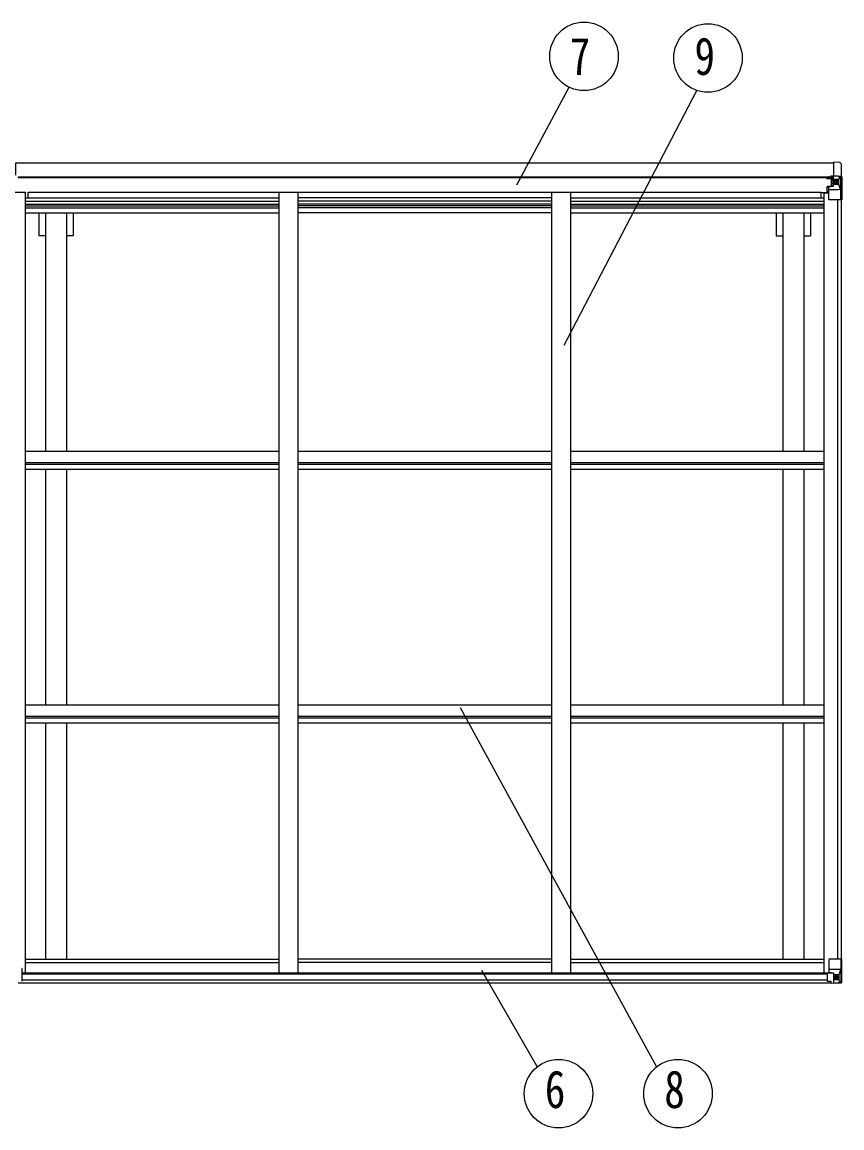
# Model space of a CAD drawing. Units: millimetres, scale not verified. Extents: x -14718 to 14718, y -10395 to 10395.
# Drawn here: x -3793 to -1639, y 302 to 3208 of the extents above; entities that cross this region are included whole.
import ezdxf
from ezdxf.enums import TextEntityAlignment as Align

# ---------------------------------------------------------------- set-up
doc = ezdxf.new("R2010")
doc.units = ezdxf.units.MM
doc.header["$LTSCALE"] = 40
for name, color, linetype in [('0-4_YKK_13', 4, 'Continuous'), ('0-5_YKK_A1', 4, 'Continuous'), ('0-6_YKK_D', 6, 'Continuous')]:
    doc.layers.add(name, color=color, linetype=linetype)
doc.styles.add('ＭＳ ゴシック', font='')
doc.styles.get('ＭＳ ゴシック').set_extended_font_data('MS Gothic')

msp = doc.modelspace()

# ---------------------------------------------------------------- linework, layer by layer
at = {"layer": '0-4_YKK_13'}
for p, q in [((-1640.38, 2803), (-1640.38, 2833.9)), ((-1679.07, 2798.97), (-1679.07, 2799.89)), ((-1678.07, 2798.97), (-1679.07, 2798.97)), ((-1679.07, 2798.97), (-1679.07, 2797.4)), ((-1679.07, 2797.28), (-1679.07, 2797.4)), ((-1678.07, 2799.89), (-1678.07, 2798.97)), ((-1673.07, 2798.97), (-1678.07, 2798.97)), ((-1672.87, 2802.47), (-1674.56, 2802.03)), ((-1673.07, 2797.36), (-1673.07, 2798.97)), ((-1673.07, 2797.36), (-1663.07, 2797.27)), ((-1672.87, 2802.47), (-1672.57, 2802.47)), ((-1672.57, 2802.47), (-1672.57, 2802.03)), ((-1671.07, 2799.23), (-1663.07, 2799.23)), ((-1671.07, 2799.2), (-1663.07, 2799.2)), ((-1667.57, 2804.66), (-1661.07, 2804.27)), ((-1667.57, 2803.78), (-1667.57, 2804.66)), ((-1661.07, 2803.38), (-1667.57, 2803.78)), ((-1667.57, 2803.26), (-1667.57, 2803.78)), ((-1667.57, 2803.26), (-1667.57, 2802.85)), ((-1667.57, 2802.85), (-1662.57, 2802.77)), ((-1667.57, 2802.85), (-1667.57, 2802.03)), ((-1666.57, 2777.16), (-1666.57, 2797.13)), ((-1662.68, 2796.9), (-1666.57, 2796.9)), ((-1666.57, 2793.27), (-1662.57, 2793.27)), ((-1663.07, 2799.23), (-1663.07, 2797.27)), ((-1663.07, 2798.2), (-1662.57, 2798.2)), ((-1663.07, 2797.11), (-1663.07, 2797.27)), ((-1663.07, 2797.27), (-1663.07, 2797.27)), ((-1662.57, 2798.56), (-1661.07, 2798.56)), ((-1662.57, 2795.02), (-1661.07, 2795.02)), ((-1661.07, 2778.17), (-1661.07, 2804.27)), ((-1661.07, 2804.15), (-1649.07, 2803.37)), ((-1660.07, 2795.02), (-1661.07, 2795.02)), ((-1649.07, 2795.02), (-1661.07, 2795.02)), ((-1646.74, 2794.97), (-1649.07, 2795.03)), ((-1648.98, 2803.36), (-1641.06, 2802.89)), ((-1646.74, 2781.5), (-1646.74, 2794.97)), ((-1645.89, 2798.48), (-1643.15, 2802.14)), ((-1641.92, 2801.92), (-1641.92, 2801.85)), ((-1641.92, 2741.27), (-1641.92, 2801.85)), ((-1640.01, 2802.98), (-1640.01, 2802.98)), ((-1640.01, 2802.93), (-1640.01, 2802.97)), ((-1639.07, 2801.98), (-1639.07, 2801.94)), ((-1677.57, 2776.14), (-1676.57, 2776.14)), ((-1677.57, 2759.92), (-1677.57, 2776.14)), ((-1676.57, 2774.41), (-1677.57, 2774.42)), ((-1677.57, 2764.27), (-1673.07, 2764.27)), ((-1672.53, 2776.18), (-1676.57, 2776.14)), ((-1673.07, 2742.27), (-1673.07, 2775.36)), ((-1649.07, 2767.93), (-1673.07, 2767.93)), ((-1661.9, 2777.91), (-1672.25, 2776.26)), ((-1672.25, 2775.62), (-1661.9, 2777.28)), ((-1672.25, 2776.26), (-1672.25, 2775.62)), ((-1666.57, 2785.06), (-1662.57, 2785.06)), ((-1662.57, 2781.47), (-1661.07, 2781.47)), ((-1661.9, 2777.28), (-1661.9, 2777.91)), ((-1649.07, 2781.47), (-1661.07, 2781.47)), ((-1654.55, 2787.83), (-1654.55, 2786.87)), ((-1649.07, 2781.47), (-1646.74, 2781.5)), ((-1649.07, 2781.47), (-1649.07, 2781.47)), ((-1642.46, 2768.15), (-1649.07, 2767.93)), ((-1642.46, 2768.15), (-1646.61, 2780.23)), ((-1693.58, 2760.93), (-1673.08, 2760.93)), ((-1641.92, 2741.27), (-1672.07, 2741.27)), ((-1673.08, 744.29), (-1673.08, 711.19)), ((-1639.08, 745.29), (-1672.08, 745.29)), ((-1641.92, 745.29), (-1641.92, 684.7)), ((-1639.08, 684.58), (-1639.08, 745.29)), ((-3792.58, 687.69), (-3792.58, 720.01)), ((-1677.58, 708.13), (-1677.58, 687.98)), ((-1667.58, 709.08), (-1676.58, 709.04)), ((-1649.08, 718.62), (-1673.08, 718.62)), ((-1672.25, 710.93), (-1661.9, 709.28)), ((-1672.25, 710.3), (-1672.25, 710.93)), ((-1664.6, 709.08), (-1672.25, 710.3)), ((-1661.08, 709.08), (-1667.58, 709.08)), ((-1661.9, 709.28), (-1661.9, 709.08)), ((-1661.08, 709.08), (-1661.08, 682.29)), ((-1661.08, 705.09), (-1649.08, 705.09)), ((-1653.6, 698.73), (-1653.6, 699.69)), ((-1642.46, 718.41), (-1649.08, 718.62)), ((-1649.08, 705.09), (-1649.08, 705.09)), ((-1649.08, 705.09), (-1646.74, 705.06)), ((-1646.74, 705.06), (-1646.74, 691.59)), ((-1642.46, 718.41), (-1646.61, 706.32)), ((-3792.58, 687.69), (-3792.58, 687.65)), ((-1676.58, 687.26), (-1667.58, 687.21)), ((-1667.58, 681.89), (-1667.58, 687.84)), ((-1649.08, 691.53), (-1661.08, 691.53)), ((-1661.08, 682.4), (-1649.08, 683.19)), ((-1646.74, 691.59), (-1649.08, 691.53)), ((-1648.98, 683.19), (-1641.06, 683.67)), ((-1645.89, 688.08), (-1643.15, 684.41)), ((-1641.92, 684.64), (-1641.92, 684.7)), ((-1640.01, 683.62), (-1640.01, 683.58))]:
    msp.add_line(p, q, dxfattribs=at)
for points in [[(-1645.59, 2839.39), (-1661.08, 2840.21), (-1661.08, 2804.27)], [(-1673.07, 2797.36), (-1673.07, 2797.35), (-1679.07, 2797.4)], [(-1678.07, 2797.24), (-1663.07, 2797.11), (-1663.07, 2797.11)], [(-1663.07, 2798.2), (-1671.07, 2798.2), (-1671.07, 2799.89)], [(-1667.57, 2803.26), (-1662.57, 2803.26), (-1662.57, 2777.8)], [(-1640.01, 2802.98), (-1649.07, 2803.53), (-1661.07, 2804.27)], [(-1653.59, 2790.71), (-1653.59, 2791.67), (-1654.55, 2791.67), (-1654.55, 2790.71)], [(-1639.07, 2801.94), (-1639.07, 2741.27), (-1641.92, 2741.27)], [(-1676.57, 2776.14), (-1676.57, 2774.41), (-1673.07, 2774.39)], [(-1655.51, 2789.75), (-1656.47, 2789.75), (-1656.47, 2788.79), (-1655.51, 2788.79)], [(-1654.55, 2786.87), (-1653.59, 2786.87), (-1653.59, 2787.83)], [(-1652.63, 2788.79), (-1651.67, 2788.79), (-1651.67, 2789.75), (-1652.63, 2789.75)], [(-1655.52, 697.77), (-1656.48, 697.77), (-1656.48, 696.81), (-1655.52, 696.81)], [(-1653.6, 699.69), (-1654.56, 699.69), (-1654.56, 698.73)], [(-1652.64, 696.81), (-1651.68, 696.81), (-1651.68, 697.77), (-1652.64, 697.77)], [(-1677.58, 687.98), (-1677.56, 687.87), (-1667.58, 687.84)], [(-1640.01, 683.58), (-1649.08, 683.02), (-1667.58, 681.89)], [(-1654.56, 695.85), (-1654.56, 694.89), (-1653.6, 694.89), (-1653.6, 695.85)]]:
    msp.add_lwpolyline(points, dxfattribs=at)
for centre in [(-1654.07, 2789.27), (-1654.08, 697.29)]:
    msp.add_circle(centre, 5.3, dxfattribs=at)
for centre, radius, start, end in [((-1645.88, 2833.9), 5.5, 0, 87), ((-1678.21, 2804.93), 7.69, 263.56574, 271.03001), ((-1663.07, 2799.73), 0.5, 270.00309, 0.00198), ((-1663.07, 2799.7), 0.5, 269.99891, 359.99891), ((-1663.07, 2796.77), 0.5, 359.95536, 89.47105), ((-1663.09, 2796.59), 0.513, 358.95293, 88.11972), ((-1655.51, 2790.71), 0.96, 270, 0), ((-1652.63, 2790.71), 0.96, 180, 270), ((-1641.23, 2815.59), 12.7, 264.89689, 270.75534), ((-1643.2, 2801.97), 1.28, 357.54105, 48.82169), ((-1640.07, 2801.98), 0.999, 0.04917, 86.5576), ((-1640.07, 2801.98), 1, 359.99921, 86.49983), ((-1640.07, 2801.94), 0.999, 0.04917, 86.5576), ((-1672.14, 2775.33), 0.937, 96.73234, 177.67791), ((-1672.14, 2774.69), 0.937, 96.73234, 177.67791), ((-1662.01, 2778.84), 0.937, 276.73234, 357.67791), ((-1662.01, 2778.21), 0.937, 276.73234, 357.67791), ((-1655.51, 2787.83), 0.96, 0, 90), ((-1652.63, 2787.83), 0.96, 90, 180), ((-1672.07, 2742.27), 1, 180, 270), ((-1672.08, 744.29), 1, 90, 180), ((-3793.58, 720.01), 1, 0, 90), ((-1672.14, 711.86), 0.937, 182.32209, 263.26766), ((-1672.14, 711.23), 0.937, 182.32209, 263.26766), ((-1662.01, 708.35), 0.937, 50.93398, 83.26766), ((-1655.52, 698.73), 0.96, 270, 0), ((-1652.64, 698.73), 0.96, 180, 270), ((-1655.52, 695.85), 0.96, 0, 90), ((-1652.64, 695.85), 0.96, 90, 180), ((-1643.2, 684.58), 1.28, 311.17831, 2.45895), ((-1641.23, 670.97), 12.7, 89.24466, 95.10311), ((-1640.08, 684.58), 1, 273.50017, 0.00079), ((-1640.07, 684.62), 0.999, 273.4424, 359.95083), ((-1640.07, 684.58), 0.999, 273.4424, 359.95083)]:
    msp.add_arc(centre, radius, start, end, dxfattribs=at)
for centre, major_axis, ratio, start_param, end_param in [((-1567.33, 2795.02), (-81.75, 0), 0.061163, 6.2824128, 6.2831853), ((-1643.87, 2794.89), (-0.03, 5), 0.573921, 0.7672717, 1.551125), ((-1642.2, 2799.96), (0.02, 3), 0.466854, 0.125683, 0.7596956), ((-1642.01, 2803.06), (-2, 0.12), 0.060933, 2.0712557, 3.1453404), ((-1841.01, 2815.29), (-201, 12.36), 0.060933, 3.1453404, 3.145839), ((-1645.34, 2781.52), (0, 3), 0.468246, 1.5772882, 2.0127935), ((-1643.18, 2770.5), (-0.85, 2.32), 0.403757, 3.0087805, 3.9744392), ((-1676.58, 708.14), (-1, -0.021), 0.906239, 4.6936843, 6.2644806), ((-1645.34, 705.04), (0, -3), 0.468246, 4.2703918, 4.7058971), ((-1643.19, 716.06), (-0.85, -2.32), 0.403757, 2.3087461, 3.2744049), ((-1676.58, 687.97), (-1, 0.012), 0.707053, 0.1587743, 1.5795216), ((-1567.33, 691.53), (-81.75, 0), 0.061163, 0, 0.0007725), ((-1643.87, 691.67), (-0.03, -5), 0.573921, 4.7320603, 5.5159136), ((-1642.21, 686.6), (0.02, -3), 0.466854, 5.5234897, 6.1575023), ((-1642.01, 683.5), (-2, -0.12), 0.060933, 3.1378449, 4.2119296), ((-1841.01, 671.27), (-201, -12.36), 0.060933, 3.1373463, 3.1378449)]:
    msp.add_ellipse(centre, major_axis=major_axis, ratio=ratio, start_param=start_param, end_param=end_param, dxfattribs=at)
at = {"layer": '0-5_YKK_A1'}
for p, q in [((-3803.57, 2799.89), (-1662.57, 2799.89)), ((-3802.57, 2802.03), (-1662.57, 2802.03)), ((-3834.08, 2761.75), (-3784.08, 2761.75)), ((-3784.08, 709.27), (-3784.08, 2761.75)), ((-3776.58, 2746.23), (-3776.58, 2761.75)), ((-3776.58, 2761.75), (-1693.58, 2761.75)), ((-3118.08, 2761.73), (-3118.08, 709.27)), ((-3068.08, 2761.73), (-3068.08, 709.27)), ((-2402.08, 2761.73), (-2402.08, 709.27)), ((-2352.08, 2761.73), (-2352.08, 709.27)), ((-1693.58, 2746.23), (-1693.58, 2761.75)), ((-3784.08, 2746.23), (-3118.08, 2746.23)), ((-3784.08, 2737.84), (-3118.08, 2737.84)), ((-2402.08, 2746.23), (-3068.08, 2746.23)), ((-2402.08, 2737.84), (-3068.08, 2737.84)), ((-2352.08, 2746.23), (-1686.08, 2746.23)), ((-2352.08, 2737.84), (-1686.08, 2737.84)), ((-1686.08, 2759.92), (-1686.08, 709.27)), ((-1686.08, 2759.92), (-1673.07, 2759.92)), ((-1650.78, 2741.27), (-1650.78, 745.29)), ((-1641.08, 2741.27), (-1641.08, 745.29)), ((-3784.08, 2729.64), (-3118.08, 2729.64)), ((-3784.08, 2725.71), (-3118.08, 2725.71)), ((-3784.08, 2720.63), (-3118.08, 2720.63)), ((-3784.08, 2707.63), (-3118.08, 2707.63)), ((-3748.78, 2707.63), (-3748.78, 2646.53)), ((-3731.08, 2707.63), (-3731.08, 2080.97)), ((-3676.08, 2707.63), (-3676.08, 2080.97)), ((-2402.08, 2729.64), (-3068.08, 2729.64)), ((-2402.08, 2725.71), (-3068.08, 2725.71)), ((-2402.08, 2720.63), (-3068.08, 2720.63)), ((-2402.08, 2707.63), (-3068.08, 2707.63)), ((-2352.08, 2729.64), (-1686.08, 2729.64)), ((-2352.08, 2725.71), (-1686.08, 2725.71)), ((-2352.08, 2720.63), (-1686.08, 2720.63)), ((-2352.08, 2707.63), (-1686.08, 2707.63)), ((-1794.08, 2707.63), (-1794.08, 2080.97)), ((-1739.08, 2707.63), (-1739.08, 2080.97)), ((-1721.38, 2707.63), (-1721.38, 2646.53)), ((-3731.08, 2646.53), (-3748.78, 2646.53)), ((-1739.08, 2646.53), (-1721.38, 2646.53)), ((-3784.04, 2080.97), (-3118.08, 2080.97)), ((-3068.04, 2080.97), (-2402.08, 2080.97)), ((-2352.04, 2080.97), (-1686.08, 2080.97)), ((-3784.04, 2051.24), (-3118.08, 2051.24)), ((-3784.04, 2046.69), (-3118.08, 2046.69)), ((-3068.04, 2051.24), (-2402.08, 2051.24)), ((-3068.04, 2046.69), (-2402.08, 2046.69)), ((-2352.04, 2051.24), (-1686.08, 2051.24)), ((-2352.04, 2046.69), (-1686.08, 2046.69)), ((-3784.04, 2033.68), (-3118.08, 2033.68)), ((-3731.08, 2033.68), (-3731.08, 1413.98)), ((-3676.08, 2033.68), (-3676.08, 1413.98)), ((-3068.04, 2033.68), (-2402.08, 2033.68)), ((-2352.04, 2033.68), (-1686.08, 2033.68)), ((-1794.08, 2033.68), (-1794.08, 1413.98)), ((-1739.08, 2033.68), (-1739.08, 1413.98)), ((-3784.04, 1413.98), (-3118.08, 1413.98)), ((-3068.04, 1413.98), (-2402.08, 1413.98)), ((-2352.04, 1413.98), (-1686.08, 1413.98)), ((-3784.04, 1384.24), (-3118.08, 1384.24)), ((-3784.04, 1379.7), (-3118.08, 1379.7)), ((-3784.04, 1366.69), (-3118.08, 1366.69)), ((-3731.08, 1366.69), (-3731.08, 745.44)), ((-3676.08, 1366.69), (-3676.08, 745.44)), ((-3068.04, 1384.24), (-2402.08, 1384.24)), ((-3068.04, 1379.7), (-2402.08, 1379.7)), ((-3068.04, 1366.69), (-2402.08, 1366.69)), ((-2352.04, 1384.24), (-1686.08, 1384.24)), ((-2352.04, 1379.7), (-1686.08, 1379.7)), ((-2352.04, 1366.69), (-1686.08, 1366.69)), ((-1794.08, 1366.69), (-1794.08, 745.44)), ((-1739.08, 1366.69), (-1739.08, 745.44)), ((-3784.08, 745.44), (-3118.08, 745.44)), ((-3784.08, 737.09), (-3118.08, 737.09)), ((-2402.08, 745.44), (-3068.08, 745.44)), ((-2402.08, 737.09), (-3068.08, 737.09)), ((-2352.08, 745.44), (-1686.08, 745.44)), ((-2352.08, 737.09), (-1686.08, 737.09)), ((-3792.58, 709.27), (-1665.81, 709.27)), ((-3792.58, 707.01), (-1677.58, 707.01)), ((-3802.58, 683.49), (-1667.58, 683.49)), ((-3792.58, 691.39), (-1677.58, 691.39))]:
    msp.add_line(p, q, dxfattribs=at)
for points in [[(-3809.07, 2805.98), (-3809.08, 2838.96), (-1661.08, 2838.96)], [(-3658.38, 2707.63), (-3658.38, 2646.53), (-3676.08, 2646.53)], [(-1811.78, 2707.63), (-1811.78, 2646.53), (-1794.08, 2646.53)]]:
    msp.add_lwpolyline(points, dxfattribs=at)
at = {"layer": '0-6_YKK_D'}
for p, q in [((-2492.82, 2780.88), (-2355.37, 3037.29)), ((-2368.75, 2359.34), (-2020.46, 3029.13)), ((-2642.12, 1407.28), (-2125.94, 462.24)), ((-2585.98, 716.63), (-2439.77, 462.24))]:
    msp.add_line(p, q, dxfattribs=at)
for centre in [(-2316.55, 3118.49), (-1990.91, 3114.14), (-2383.46, 392.03), (-2069.63, 392.03)]:
    msp.add_circle(centre, 90, dxfattribs=at)

# ---------------------------------------------------------------- texts
at = {"layer": '0-6_YKK_D', "style": 'ＭＳ ゴシック', "width": 0.8}
for s, p in [('7', (-2353.89, 3039.54)), ('9', (-2026.23, 3039.91)), ('6', (-2419.46, 324.53)), ('8', (-2105.63, 324.53))]:
    msp.add_text(s, height=98.97, dxfattribs=at).set_placement(p, align=Align.BOTTOM_LEFT)

doc.saveas('drawing.dxf')
